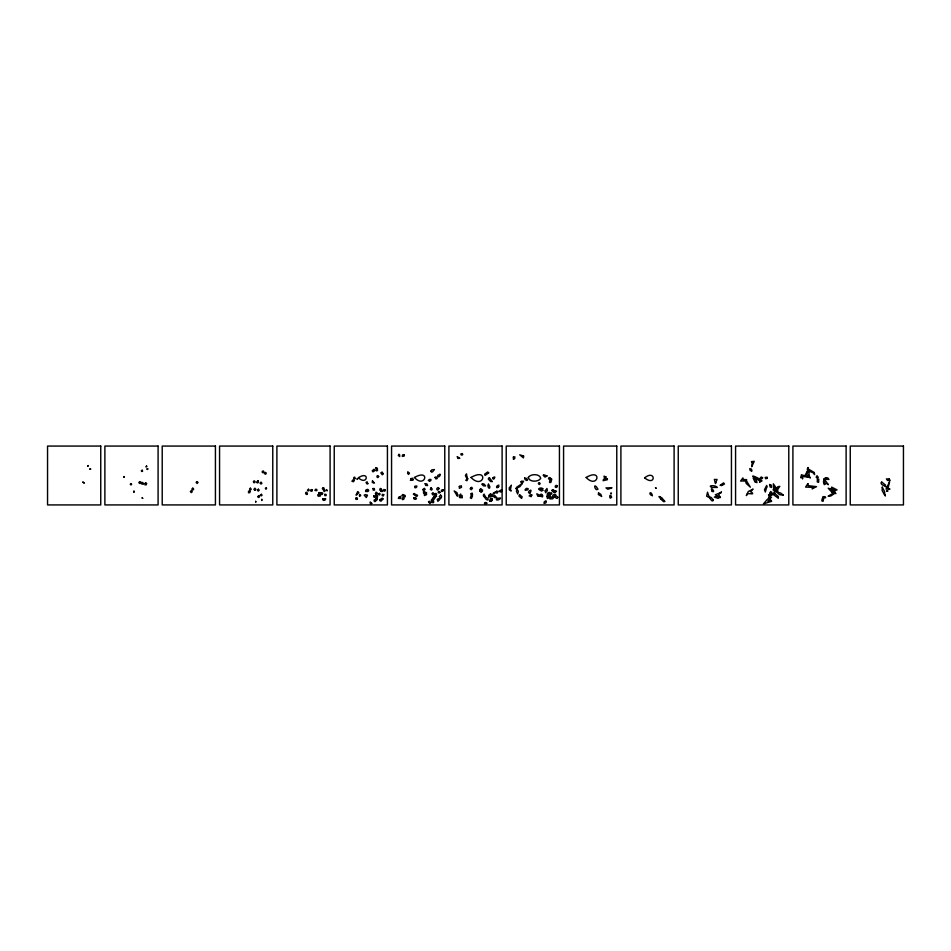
<?xml version="1.0" encoding="UTF-8"?>
<svg xmlns="http://www.w3.org/2000/svg" width="951" height="951" viewBox="0 0 951 951"><rect width="100%" height="100%" fill="white"/><g stroke="black" fill="none" stroke-linecap="round" stroke-linejoin="round"><path stroke-width="1.43" d="M802.596 478.591L802.632 476.499L808.766 477.14L801.408 474.739L800.908 477.771L801.657 476.701L802.585 478.793M367.229 490.775L367.657 491.572C370.842 490.585 365.79 487.447 367.229 490.775L367.193 491.477L365.648 491.524L365.743 490.086L366.896 490.015M491.643 500.63L491.489 501.343L490.098 501.272L490.894 498.645L492.285 498.859L491.643 500.63L492.071 499.43M492.951 477.925C492.832 482.086 497.135 474.394 492.963 477.842M412.389 479.875L410.404 480.386L411.189 478.65M807.221 473.372L807.554 470.804L804.867 475.726M443.13 489.836L442.869 491.203L441.621 491.501L441.347 490.181L443.118 489.824M833.825 492.047L834.17 492.452M258.363 496.101L259.326 496.303M550.332 494.508L549.654 494.235C550.534 490.704 553.732 494.211 550.332 494.508L549.654 496.398M553.28 491.382L554.029 492.368C557.975 492.321 553.292 492.915 551.604 490.336L553.09 490.193L552.84 489.599L554.766 492.285M550.712 478.377L551.77 479.221L550.831 482.49C546.98 483.405 553.149 477.45 549.036 477.557L548.477 478.805L550.189 479.613M775.006 488.778L776.396 490.68L775.85 490.966L777.835 491.822L777.597 489.896L773.341 483.809L773.52 486.817C775.505 487.411 775.148 492.202 773.127 489.92L774.031 487.471M719.919 497.23L718.053 498.36L714.344 497.076L716.65 496.327L719.859 497.183M323.946 499.025L325.789 498.978L324.873 499.346M424.324 493.248L424.455 495.554L426.654 494.603L423.468 492.761L423.92 491.405L426.595 492.796L426.357 494.151M381.422 499.12L382.171 498.122L383.396 498.93L382.136 499.762M145.17 483.5L145.622 482.846L146.739 483.607L146.276 484.285M777.454 489.682L779.808 486.389L777.918 486.674L776.61 488.505M775.719 489.729L774.031 492.333L776.575 491.322M825.028 480.124L828.321 484.701C825.979 481.051 823.59 487.257 824.244 483.31M377.44 495.733L375.324 493.712L376.085 492.178L377.226 492.975L375.764 495.756M548.121 497.67L547.396 498.55L547.562 496.303M553.732 496.993L555.717 494.651C554.374 492.998 551.366 496.422 552.745 497.076M380.281 499.477L382.088 499.37L381.054 500.915M460.855 496.921L460.736 494.009L459.274 495.59C459.297 499.109 460.225 497.028 462.305 497.801L462.091 495.388L460.878 496.03M548.644 495.162L549.833 494.306M832.137 492.487L828.178 488.208L830.96 489.028L835.965 493.605L831.935 492.392M434.108 498.716L433.204 499.632L433.537 500.642L431.528 501.129L431.243 500.155L433.632 497.314M439.005 488.576L437.84 490.11C434.976 489.587 438.566 485.878 439.029 488.541M381.482 500.119L380.852 500.606L380.269 500.012L380.911 499.513L380.174 499.477L379.734 500.678L381.387 500.535L380.923 499.501M834.3 492.594L834.954 492.131L834.098 490.514M490.716 495.114C491.536 493.688 493.331 495.328 492.856 496.577L490.359 495.97M319.108 495.768L318.193 496.172L317.646 494.936L318.835 494.294L319.215 494.96M490.478 501.32L489.694 501.427L490.668 497.884L491.655 498.621M834.431 493.557L830.817 495.994L828.155 496.172L833.421 493.082M411.688 480.231L410.987 478.722L412.27 478.187L412.496 479.019M769.454 494.508L768.503 494.853L769.193 495.091M502.104 491.251L500.523 491.964L498.954 491.227L501.236 489.943L502.104 490.431M770.785 500.25L767.873 501.213L771.534 497.135L767.588 499.132L763.427 503.852L771.63 501.332L770.809 500.238M832.636 490.989L834.455 490.407M375.883 498.645L377.226 498.407C378.45 500.19 374.789 501.046 375.859 498.657M833.373 489.313L831.495 488.505L831.626 487.09L837.046 489.884L834.502 490.764L833.385 489.313L831.756 490.193M375.645 495.471L377.571 495.804L377.345 497.563L375.966 496.862L375.657 495.495M323.958 500.321L325.004 500.143L324.778 498.811M258.886 497.028L259.278 495.97L258.363 496.66M555.241 490.847L553.744 490.466L556.525 491.215L555.348 492.095M807.934 476.261L806.781 476.403M479.863 490.074L479.91 490.835M481.301 490.062L482.502 489.836L482.454 491.251L481.063 492.356L480.112 491.108M524.595 478.008L525.118 479.696C528.732 482.228 528.067 477.854 524.69 478.032M771.32 493.652L773.698 494.306L770.476 495.53M541.69 489.266L543.199 490.252L541.357 491.073L540.097 489.789M746.404 480.766L750.363 487.174L746.214 483.441L745.56 480.968M808.825 474.965L810.252 478.02L806.912 474.87L807.328 472.897L809.253 471.256L808.825 474.965M354.081 480.291L353.677 481.693L352.001 481.372L352.571 480.1L354.093 480.231M383.728 494.651L383.301 495.982L382.124 495.59L382.35 494.33L383.728 494.651M769.882 485.272L770.072 486.936L771.665 487.506L771.356 485.165L769.585 484.475L769.882 485.272M371.758 503.424L370.355 503.804L370.177 501.985L371.758 503.424M523.609 456.052L523.43 457.93L519.71 454.804L523.609 456.052M255.676 501.343L255.795 501.997L255.676 501.343M142.139 497.872L142.686 498.372L142.139 497.872M257.697 496.541L258.743 497.492L258.981 496.767L257.697 496.541M432.871 494.734L434.001 493.688L432.943 492.666L431.968 493.7L432.871 494.734M516.773 488.683L516.476 491.465L517.724 494.033L518.378 491.322L516.773 488.683M431.802 501.189L431.778 502.247L433.204 502.782L433.858 501.878L431.802 501.189M439.956 474.323C441.359 476.439 435.724 478.579 437.888 475.345L439.956 474.323M544.222 503.198C546.908 504.173 547.241 498.467 544.21 501.95L544.222 503.198M545.208 490.835L545.601 492.701L547.396 490.538L546.968 488.493L545.208 490.835M403.783 498.288L403.747 499.323C400.894 501.165 402.344 495.661 403.783 498.288M509.356 487.863L509.272 489.848L511.174 491.013L510.449 489.527L511.353 485.141L509.356 487.863M766.827 486.888L765.317 492.024L764.461 489.729L766.672 485.462L766.827 486.888M399.182 497.028L398.303 498.419L400.478 498.502L400.775 496.291L399.182 497.028M414.909 486.33C413.721 488.719 417.275 487.958 416.859 485.997L414.909 486.33M324.909 494.377L324.85 495.59L326.074 495.637L326.122 494.425L324.909 494.377M413.721 498.039C413.554 500.499 418.666 498.93 415.432 497.635L413.721 498.039M557.345 485.902L557.31 486.615C556.097 488.6 553.993 486.746 556.073 485.319L557.345 485.902M385.096 489.943L384.81 491.203L383.372 490.764L383.835 489.456L385.096 489.943M817.444 478.995L817.254 481.895L818.597 482.371L818.787 479.292L817.444 478.995M367.847 483.714L366.682 483.75L366.076 482.371L367.098 481.788L367.847 483.714M82.939 482.098L84.128 483.001L82.939 482.098M607.404 478.65L607.332 479.708L603.112 480.695L603.54 479.328L607.404 478.65M358.384 477.771C367.526 486.341 370.105 470.067 358.396 477.747M496.41 491.334L496.137 492.677C497.908 494.425 498.609 490.181 496.41 491.334M644.623 477.866C656.249 487.185 655.774 468.831 644.623 477.866M378.296 493.902C379.889 497.254 381.232 491.501 378.296 493.902M746.511 479.625L746.392 480.968L740.591 481.028L742.886 477.913L742.945 479.554L746.511 479.625M372.97 488.541L373.267 490.193L374.539 490.062L374.337 488.576L372.97 488.541M824.042 478.876L823.435 482.133L824.636 483.857L825.266 480.469L824.042 478.876M249.935 491.108L249.863 492.642L248.508 492.773L248.568 491.108L249.935 491.108M434.987 494.496L436.283 495.079C437.567 493.605 434.857 492.511 434.987 494.496M316.671 490.55L314.936 490.502L315.494 489.278L316.814 489.432L316.671 490.55M457.645 494.615L457.395 496.22L454.186 490.93L456.884 492.582L457.645 494.615M430.898 471.173L431.528 472.16L432.491 471.91L434.441 469.568L431.837 469.842L430.898 471.173M540.548 494.52L542.141 497.028C543.699 496.053 541.856 493.224 540.548 494.52M598.548 492.903L598.357 494.556L601.686 496.458L600.77 494.306L598.548 492.903M547.503 493.45L546.873 496.541L548.24 496.065L547.217 497.123L549.88 498.122L550.07 496.529L548.394 495.982L549.191 492.297L547.503 493.45M774.625 493.331L778.334 496.517L778.334 498.265L774.055 495.055L773.698 493.997L774.399 492.761L774.625 493.331M403.878 495.102L403.486 496.327L401.928 495.578L402.713 494.52L403.878 495.102M414.41 477.485C425.109 489.159 430.91 468.165 414.41 477.485M471.018 477.438C483.524 490.526 489.492 466.905 471.018 477.438M483.75 496.315L484.475 497.183L485.319 496.517L484.083 494.08L483.286 495.257L483.75 496.315M528.28 477.426C529.148 482.288 538.325 482.193 540.739 478.401C539.871 473.55 530.694 473.634 528.28 477.426M586.161 477.473C597.799 489.777 603.005 467.464 586.161 477.473M439.826 492.689L438.375 492.856C437.187 491.001 440.824 491.132 439.826 492.689M466.965 477.188L466.775 478.341L465.408 475.619L466.513 473.86L466.965 477.188M751.742 470.971L750.149 470.507L749.768 468.57L751.552 469.2L751.742 470.971M403.83 495.542C402.962 497.635 406.16 497.528 405.174 495.495L403.83 495.542M547.8 490.157L547.8 490.157M605.918 476.891L605.716 478.341L604.491 478.317L604.016 476.118L605.918 476.891M357.41 499.049L356.031 499.453C354.497 497.421 357.814 496.862 357.41 499.049M472.481 495.851L471.482 498.49L470.329 497.872L471.125 495.78L472.481 495.851M881.767 482.086L885.274 484.867L885.916 486.9L881.755 484.439L880.959 482.93L881.767 482.086M375.942 467.785L376.501 470.9L377.511 470.519L377.297 468.201L375.942 467.785M513.35 457.098L513.421 459.428L514.741 458.596L514.86 456.837L513.409 457.051M495.233 492.214C494.163 496.351 491.025 492.63 495.233 492.214M882.278 487.197L882.124 490.502L884.085 494.116L884.81 493.426L884.489 491.382L882.278 487.197M746.452 495.507C746.392 491.334 755.558 496.03 751.801 492.285L750.41 491.786L753.073 489.076L748.294 491.512L746.452 495.507M889.506 481.979L888.044 488.101L889.946 489.087L886.035 489.123L889.506 481.979M372.495 480.909L372.281 482.466L374.385 483.072L372.495 480.909M459.309 486.401L459.369 488.315L461.508 487.352L461.366 485.759L459.309 486.401M404.389 454.756L404.104 456.111L402.237 456.361L402.642 454.84L404.389 454.756M425.18 483.619L425.62 485.367L427.617 485.569L426.951 483.976L425.18 483.619M485.367 496.945C483.738 498.681 489.741 502.104 487.899 498.431L485.367 496.945M407.86 472.088L407.587 473.36L408.585 474.418L409.465 473.051L407.86 472.088M770.203 492.749L768.551 497.884L769.561 497.694L771.962 492.428L770.619 491.548L770.203 492.749M708.364 494.841L709.696 497.801L706.605 496.184L707.544 492.166L708.364 494.841M531.835 494.984L531.181 496.684L529.196 495.899L530.206 494.793L531.835 494.984M823.114 500.678L823.007 501.141C820.416 501.652 822.829 498.3 822.912 496.66L825.111 496.66L825.67 497.67L823.887 498.003L823.114 500.678M367.419 495.352L366.325 497.539L364.197 495.138L365.529 494.568L367.419 495.352M431.076 487.815L430.304 489.337L431.552 490.086L432.241 489.111L431.076 487.815M488.469 484.214C486.71 486.02 489.717 490.645 489.896 486.781L488.469 484.214M417.513 495.435C417.144 497.955 413.97 494.472 413.352 494.045C415.088 492.285 414.493 495.293 415.789 494.461L417.513 495.435M254.939 490.134L253.869 489.373L254.927 488.16L255.843 489.373L254.939 490.134M359.502 496.03C362.628 496.327 358.658 492.511 359.502 496.03M375.74 500.844C374.789 503.103 372.875 499.691 375.086 499.596L375.74 500.844M529.98 493.094C525.285 493.189 533.773 486.567 530.016 493.058M322.995 498.764L322.71 499.774L323.922 500.428L324.291 499.12L322.995 498.764M525.404 489.456L525.19 490.217L527.627 489.943L528.292 488.814L526.688 488.291L525.404 489.456M429.602 481.206L428.307 480.469C429.662 478.151 433.038 479.851 429.602 481.206M557.773 497.183L557.25 498.407L556.24 498.217L554.659 496.434L555.61 495.459L557.773 497.183M312.392 490.098C312.487 492.38 309.123 490.93 311.108 489.575L312.392 490.098M381.517 489.266L380.875 490.811L379.687 489.908L380.281 488.398L381.494 489.313M715.746 482.751L715.461 483.584L714.332 479.459L717.078 479.447L715.746 482.751M807.97 467.583L807.233 469.212L809.658 471.375L813.64 473.027L814.591 474.644L814.246 472.492L808.124 468.891L807.97 467.583M752.241 462.448L751.706 466.703L754.238 461.33L751.421 461.604L752.241 462.448M382.076 491.524L380.697 491.132L381.601 489.967L382.575 490.823L382.076 491.524M428.544 501.795L429.876 503.555L430.874 502.639L429.258 501.248L428.544 501.795M378.653 476.38C378.474 478.686 375.847 477.069 377.428 475.559L378.653 476.38M661.432 497.516L661.302 499.227L660.363 498.657L663.584 501.664L664.951 501.486L661.432 497.516M318.858 492.618L318.858 494.068L320.214 494.045L320.178 492.689L318.858 492.618M326.716 489.943L327.061 490.716L326.716 489.943M319.465 494.342L318.977 495.602L320.237 496.089L320.725 494.817L319.465 494.342M719.574 493.105L718.813 494.805L720.371 497.587L715.33 494.746L719.574 493.105M321.521 492.689L321.022 493.949L322.27 494.449L322.769 493.2L321.521 492.689M759.552 482.109L762.048 480.933C755.522 475.595 745.596 473.253 760.301 481.123L759.552 482.109M885.048 494.984L885.417 495.97L884.442 494.758L885.048 494.984M322.46 488.255C322.139 490.514 325.539 488.98 323.613 487.649L322.46 488.255M357.112 478.876L357.469 479.387L357.112 478.876M412.544 478.579L413.435 479.898L411.7 479.863L412.544 478.579M467.773 478.71L466.977 480.707L465.728 480.243L467.773 478.71M546.991 475.94L544.994 477.093L543.235 475.393L543.556 474.704L546.991 475.94M457.336 456.742L457.823 458.489L459.797 458.287L457.336 456.742M265.056 472.421L264.485 473.657L265.721 474.216L266.28 472.992L265.056 472.421M807.886 483.667L805.568 487.09L813.557 487.364L812.095 488.862L816.529 486.662L808.041 485.652L807.886 483.667M435.035 477.402L435.915 478.971L437.258 478.508L435.962 476.986L435.035 477.402M440.551 495.126L439.207 496.695L440.325 497.599C436.105 502.104 444.39 497.254 440.551 495.126M539.276 482.68L538.314 483.702L539.419 484.523L540.168 483.584L539.276 482.68M713.309 499.941C712.644 502.794 710.183 499.013 709.874 497.789L710.361 497.064L711.217 497.528L713.309 499.941M434.643 495.114L434.215 495.935L435.356 496.945L436.628 496.315L434.643 495.114M383.146 473.776L382.29 474.822L380.816 472.885L382.112 472.017L383.11 473.741M486.532 503.507L485.652 504.256L484.439 503.281C484.451 501.581 488.315 503.055 486.532 503.507M399.563 454.863L399.682 456.575L398.303 455.41L398.992 454.209L399.563 454.863M433.715 497.159L433.228 497.991L434.345 498.823L435.189 497.623L433.715 497.159M521.826 481.313L520.601 481.765L522.063 483.512L523.597 481.265L521.826 481.313M517.261 486.924L515.727 488.659L519.9 486.662L522.206 483.441L517.261 486.924M721.286 492.047L720.656 492.987L721.286 492.047M489.349 477.664L488.267 478.983L490.585 481.515L492.345 481.634L489.349 477.664M438.934 500.012L437.924 501.391L437.198 499.418L438.316 498.764L438.934 500.012M357.386 492.214C357.398 497.456 353.463 494.579 358.907 492.963L358.23 491.786L357.386 492.214M373.624 495.946C374.219 499.822 377 495.126 373.624 495.946M554.374 496.826L552.65 498.811L549.844 498.895L551.723 497.147L554.374 496.826M652.35 495.649C647.583 494.437 650.971 489.599 652.35 495.649M423.017 489.456L423.254 490.954L425.156 489.373L424.36 488.327L423.017 489.456M308.588 489.266C305.247 490.55 310.668 492.273 308.588 489.266M480.897 488.897L479.649 489.587L479.922 491.156L481.313 490.466L480.897 488.897M471.09 487.697L470.139 488.802L471.173 489.694L472.469 488.374L471.696 487.269L471.09 487.697M196.821 481.693L196.144 482.561L197.166 483.488L198.046 482.43L196.821 481.693M130.869 483.572L130.251 484.356L131.036 484.974L131.654 484.19L130.869 483.572M519.745 494.924L518.877 495.958L521.6 498.443L522.158 496.802L519.745 494.924M258.018 480.802C254.072 483.132 260.087 484.011 258.018 480.802M139.666 481.622L138.81 482.668L139.856 483.524L140.712 482.49L139.666 481.622M660.291 497.04L659.637 497.67L659.019 496.517L660.291 497.04M817.016 476.071L816.148 477.105L817.408 478.27L818.3 477.271L817.016 476.071M497.789 498.372L496.838 498.633C494.698 500.963 499.988 500.214 500.523 498.015L497.789 498.372M250.339 488.196C247.652 490.526 253.335 490.122 250.339 488.196M611.552 497.218C608.783 501.165 609.579 490.966 611.552 497.218M488.671 472.885L485.046 475.452L484.665 474.157L487.732 471.946L488.671 472.885M373.981 469.378L372.221 470.757L372.97 471.874L375.086 470.46L373.981 469.378M721.619 485.497L720.109 485.343L723.592 482.846L724.472 484.023L721.619 485.497M90.63 469.116L89.858 469.045L90.63 469.116M147.821 468.962L147.286 469.509L146.751 468.867L147.821 468.962M761.81 478.638L760.182 478.02L761.287 476.962L762.75 477.806L761.81 478.638M192.768 488.184L191.793 489.135L192.744 490.098L193.707 489.159L192.768 488.184M887.176 491.191L886.582 491.001L888.032 490.93L887.176 491.191M498.645 486.722C495.911 489.646 495.709 485.414 498.835 485.069L498.645 486.722M490.609 493.7L488.648 495.423L488.766 497.361L490.74 495.614L490.609 493.7M261.775 499.406L261.727 500.464L261.775 499.406M655.489 487.744L656.107 488.22L655.489 487.744M253.834 481.265L253.358 481.681C253.56 484.011 256.425 482.062 254.488 480.98L253.834 481.265M258.375 489.218L257.352 490.098L258.232 491.12L259.254 490.24L258.375 489.218M134.02 491.156L133.913 492.166L134.02 491.156M191.413 490.716L190.355 491.56L191.199 492.606L192.268 491.798L191.413 490.716M610.839 488.291L607.772 489.23L605.977 487.887L611.945 487.78L610.839 488.291M260.455 482.561C258.934 484.558 263.7 484.309 261.097 482.169L260.455 482.561M542.771 488.671L539.669 489.931C536.305 488.612 541.666 487.102 542.771 488.671M324.529 489.646L323.423 490.419L324.196 491.536L325.301 490.764L324.529 489.646M307.446 493.914C306.103 495.982 304.427 491.833 306.804 492.226L307.446 493.914M611.029 493.105L611.422 493.64L611.029 493.105M261.454 494.318L260.419 494.924L261.026 495.958L262.06 495.352L261.454 494.318M597.787 489.099C595.528 492.036 592.806 482.882 596.539 486.936L597.787 489.099M266.185 487.911L265.377 488.35L265.816 489.159L266.613 488.719L266.185 487.911M472.148 493.319L470.709 493.676L471.244 494.889L472.564 494.544L472.148 493.319M88.277 465.598L87.837 466.145L88.277 465.598M146.549 466.038L145.883 466.882L146.834 466.691L146.549 466.038M263.76 472.421C262.012 473.741 261.382 470.686 263.486 470.995L263.76 472.421M494.782 495.851L493.486 496.363L495.007 497.825L496.624 497.397L494.782 495.851M461.283 453.77C459.761 455.779 464.1 455.386 462.305 453.556L461.283 453.77M355.08 478.567C351.656 479.982 355.21 474.585 355.08 478.567M482.514 483.952L481.824 484.19L483.441 485.842L485.604 485.913L483.964 483.976L482.514 483.952M767.35 478.353L765.591 478.722L765.151 477.414L767.148 477.176L767.35 478.353M124.296 476.546L123.892 477.224L124.296 476.546M143.185 483.964L141.509 483.928L141.105 482.407L142.876 482.549L143.185 483.964M142.388 470.317L141.402 470.483L141.568 471.458L142.543 471.304L142.388 470.317M539.062 496.113L537.874 496.279L536.78 493.819L539.954 495.34L540.311 496.446L539.062 496.113M715.889 487.411L711.942 487.459C706.474 485.176 716.258 484.962 717.28 487.494L715.889 487.411M783.362 495.233L779.499 494.603L776.812 492.154L780.605 493.022L783.386 495.209M146.264 483.477L144.909 483.5L144.932 484.855L146.288 484.832L146.264 483.477M100.747 446.067L47.55 446.067L47.55 504.922L100.747 504.933L100.747 446.078M158.092 446.067L104.883 446.067L104.883 504.922L158.092 504.933L158.092 446.078M215.425 446.067L162.217 446.067L162.217 504.922L215.425 504.933L215.425 446.078M272.759 446.067L219.562 446.067L219.562 504.922L272.759 504.933L272.759 446.078M330.092 446.067L276.896 446.067L276.896 504.922L330.092 504.933L330.092 446.078M387.426 446.067L334.229 446.067L334.229 504.922L387.426 504.933L387.426 446.078M444.771 446.067L391.562 446.067L391.562 504.922L444.771 504.933L444.771 446.078M502.104 446.067L448.896 446.067L448.896 504.922L502.104 504.933L502.104 446.078M559.438 446.067L506.229 446.067L506.229 504.922L559.438 504.933L559.438 446.078M616.771 446.067L563.574 446.067L563.574 504.922L616.771 504.933L616.771 446.078M674.104 446.067L620.908 446.067L620.908 504.922L674.104 504.933L674.104 446.078M731.438 446.067L678.241 446.067L678.241 504.922L731.438 504.933L731.438 446.078M788.783 446.067L735.575 446.067L735.575 504.922L788.783 504.933L788.783 446.078M846.117 446.067L792.908 446.067L792.908 504.922L846.117 504.933L846.117 446.078M903.45 446.067L850.253 446.067L850.253 504.922L903.45 504.933L903.45 446.078M826.098 477.842L825.111 477.818L826.11 479.328L828.939 479.447L827.834 477.913L826.098 477.842M889.233 479.019L886.415 478.9L887.521 480.445L890.207 480.624L889.233 479.019M712.572 491.465L711.835 491.358L711.396 488.802C712.668 488.564 714.95 492.749 712.572 491.465M754.999 481.8L753.156 478.175L756.354 480.457L756.972 482.632L754.999 481.8"/></g></svg>
